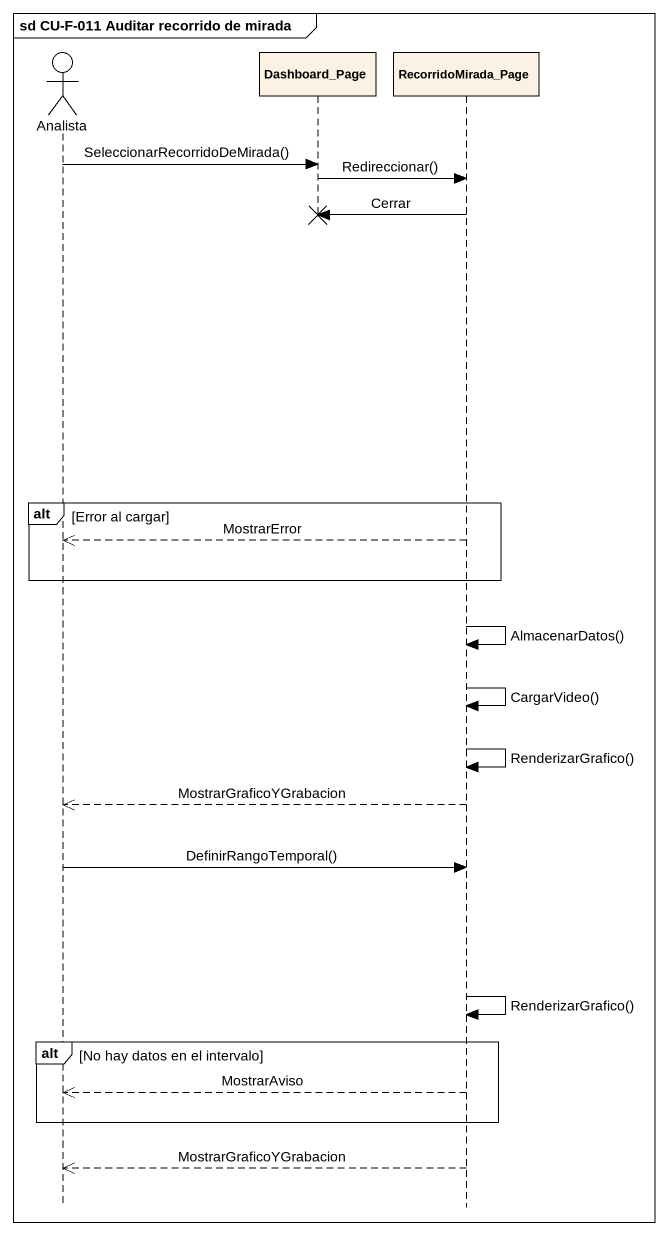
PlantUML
@startuml
mainframe sd CU-F-011 Auditar recorrido de mirada
hide footbox
actor Analista
participant Dashboard_Page
participant RecorridoMirada_Page

Analista -> Dashboard_Page : SeleccionarRecorridoDeMirada()
Dashboard_Page -> RecorridoMirada_Page : Redireccionar()
RecorridoMirada_Page -> Dashboard_Page !! : Cerrar
alt Error al cargar
  RecorridoMirada_Page -->> Analista : MostrarError
end
RecorridoMirada_Page -> RecorridoMirada_Page : AlmacenarDatos()
RecorridoMirada_Page -> RecorridoMirada_Page : CargarVideo()
RecorridoMirada_Page -> RecorridoMirada_Page : RenderizarGrafico()
RecorridoMirada_Page -->> Analista : MostrarGraficoYGrabacion
Analista -> RecorridoMirada_Page : DefinirRangoTemporal()
RecorridoMirada_Page -> RecorridoMirada_Page : RenderizarGrafico()
alt No hay datos en el intervalo
  RecorridoMirada_Page -->> Analista : MostrarAviso
end
RecorridoMirada_Page -->> Analista : MostrarGraficoYGrabacion
@enduml
